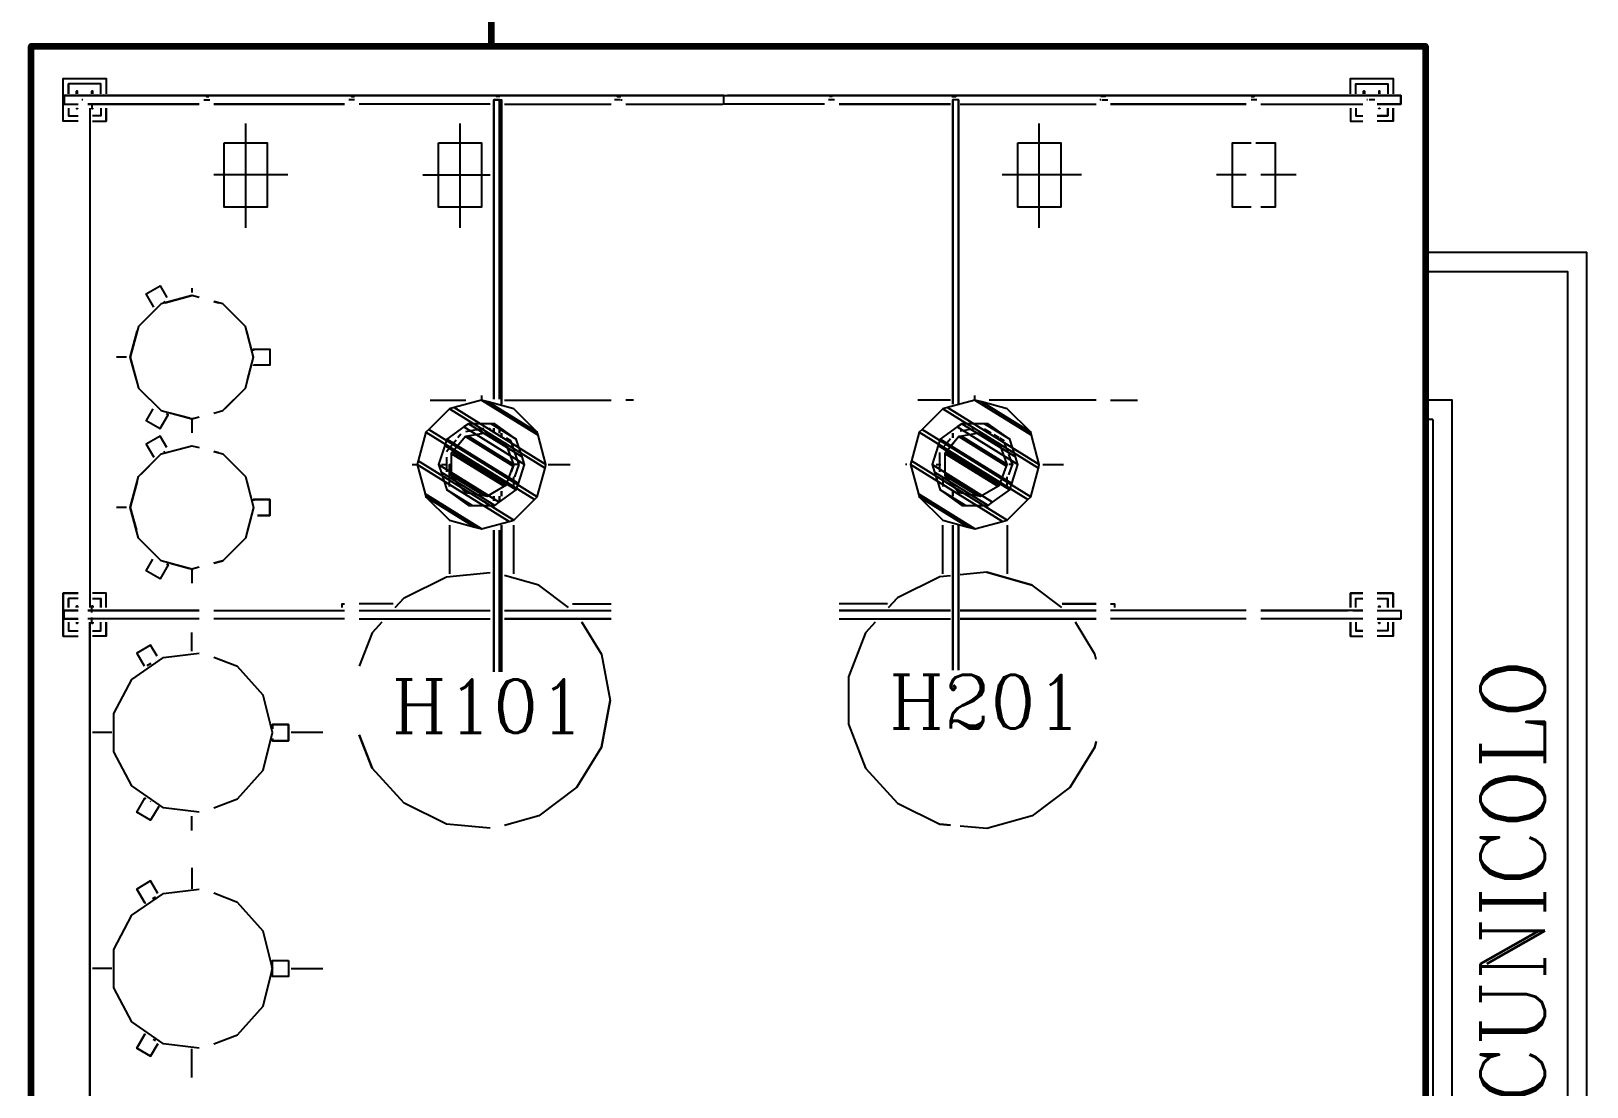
# Model space of a CAD drawing. Extents: x -57244 to 324435, y 15553 to 159369.
# Drawn here: x 31522 to 46027, y 99695 to 109538 of the extents above; entities that cross this region are included whole.
import ezdxf

# ---------------------------------------------------------------- set-up
doc = ezdxf.new("R2010")
doc.units = 0
doc.header["$LTSCALE"] = 2000
doc.header["$MEASUREMENT"] = 0
doc.linetypes.add('DASHDOT', pattern=[1, 0.5, -0.25, 0, -0.25])
doc.linetypes.add('DASHED', pattern=[0.75, 0.5, -0.25])
doc.layers.add('AREE PDL', color=7, linetype='CONTINUOUS', lineweight=100)
doc.layers.add('BASE', color=253, linetype='CONTINUOUS')
doc.styles.add('ROMANC', font='ROMANC', dxfattribs={"height": 0.2})

msp = doc.modelspace()

# ---------------------------------------------------------------- linework, layer by layer
at = {"layer": 'AREE PDL'}
msp.add_line((35816, 109398), (35816, 111065), dxfattribs=at)
msp.add_lwpolyline([(31522, 89198), (31522, 109398), (44522, 109398), (44522, 89198)], close=True, dxfattribs=at)
at = {"layer": 'BASE', "linetype": 'Continuous'}
for p, q in [((31832, 108938), (37971, 108938)), ((31832, 108938), (31832, 108858)), ((31872, 108955), (31872, 109048)), ((31946, 108955), (31946, 108978)), ((31946, 108978), (31955, 108978)), ((31955, 108955), (31955, 108978)), ((32098, 108978), (32089, 108978)), ((32089, 108955), (32089, 108978)), ((32098, 108955), (32098, 108978)), ((33159, 108938), (33180, 108938)), ((33159, 108938), (33159, 108930)), ((34536, 108938), (34510, 108938)), ((34510, 108930), (34510, 108938)), ((35860, 108938), (35892, 108938)), ((35860, 108930), (35860, 108938)), ((36985, 108938), (37022, 108938)), ((36985, 108938), (36985, 108930)), ((37982, 108858), (37982, 108938)), ((44292, 108938), (38016, 108938)), ((38965, 108938), (38987, 108938)), ((38987, 108930), (38987, 108938)), ((40145, 108938), (40140, 108938)), ((40145, 108930), (40145, 108938)), ((41535, 108938), (41496, 108938)), ((41535, 108930), (41535, 108938)), ((42924, 108938), (42897, 108938)), ((42924, 108938), (42924, 108930)), ((43946, 108955), (43946, 108978)), ((43955, 108978), (43946, 108978)), ((43955, 108955), (43955, 108978)), ((44089, 108978), (44098, 108978)), ((44089, 108978), (44089, 108955)), ((44098, 108955), (44098, 108978)), ((44292, 108858), (44292, 108938)), ((31832, 108858), (31960, 108858)), ((31872, 108819), (31872, 108748)), ((31946, 108819), (31946, 108818)), ((31946, 108818), (31955, 108818)), ((31955, 108819), (31955, 108818)), ((32005, 108898), (31996, 108898)), ((32050, 108898), (32050, 108898)), ((32050, 108858), (33090, 108858)), ((33090, 108858), (32050, 108858)), ((32069, 108898), (32070, 108898)), ((32070, 108819), (32070, 104164)), ((32070, 108819), (32070, 104164)), ((32089, 108818), (32089, 108819)), ((32089, 108818), (32098, 108818)), ((32098, 108818), (32098, 108819)), ((32222, 108819), (32222, 108698)), ((33134, 108898), (33188, 108898)), ((33180, 108930), (33159, 108930)), ((33225, 108858), (34445, 108858)), ((34445, 108858), (33225, 108858)), ((34538, 108898), (34484, 108898)), ((34510, 108930), (34536, 108930)), ((35801, 108858), (34581, 108858)), ((35801, 108858), (34581, 108858)), ((35888, 108898), (35835, 108898)), ((35835, 108898), (35835, 106107)), ((35892, 108930), (35860, 108930)), ((35888, 106107), (35888, 108898)), ((35892, 108898), (35908, 108898)), ((35908, 106062), (35908, 108898)), ((35937, 108858), (36931, 108858)), ((35937, 108858), (36931, 108858)), ((37013, 108898), (36960, 108898)), ((36985, 108930), (37022, 108930)), ((37022, 108898), (37033, 108898)), ((37067, 108858), (37971, 108858)), ((37067, 108858), (37971, 108858)), ((38920, 108858), (38016, 108858)), ((39012, 108898), (38958, 108898)), ((38987, 108930), (38965, 108930)), ((40095, 108858), (39055, 108858)), ((39055, 108858), (40095, 108858)), ((40145, 108930), (40106, 108930)), ((40170, 108898), (40116, 108898)), ((40116, 106062), (40116, 108898)), ((40170, 108898), (40170, 106062)), ((40185, 108858), (41451, 108858)), ((40185, 108858), (41451, 108858)), ((41496, 108898), (41486, 108898)), ((41535, 108930), (41496, 108930)), ((41506, 108898), (41560, 108898)), ((42852, 108858), (41586, 108858)), ((41586, 108858), (42852, 108858)), ((42950, 108898), (42896, 108898)), ((42897, 108930), (42924, 108930)), ((42987, 108858), (43937, 108858)), ((42987, 108858), (43937, 108858)), ((43822, 108819), (43822, 108698)), ((43982, 108898), (43976, 108898)), ((44049, 108898), (43996, 108898)), ((44072, 108858), (44292, 108858)), ((44089, 108819), (44089, 108818)), ((44098, 108818), (44089, 108818)), ((44098, 108819), (44098, 108818)), ((44222, 108698), (44222, 108819)), ((43872, 108748), (43937, 108748)), ((44524, 107478), (46027, 107478)), ((46027, 90002), (46027, 107478)), ((32773, 107006), (33022, 107073)), ((32547, 106808), (32705, 106966)), ((32761, 107011), (32773, 107018)), ((33225, 107019), (33270, 107006)), ((33520, 106785), (33340, 106966)), ((32735, 106000), (32524, 106210)), ((33520, 106210), (33327, 106017)), ((32999, 105929), (32818, 105978)), ((33022, 105923), (33009, 105926)), ((33225, 105977), (33310, 106000)), ((44592, 105918), (44524, 105918)), ((44592, 105918), (44592, 84645)), ((35835, 105836), (35835, 105791)), ((35835, 105791), (35835, 105836)), ((35888, 105836), (35888, 105791)), ((35888, 105791), (35888, 105836)), ((35908, 105746), (35908, 105791)), ((35908, 105791), (35908, 105746)), ((40116, 105791), (40116, 105746)), ((40116, 105746), (40116, 105791)), ((40552, 105691), (40374, 105793)), ((32760, 105610), (32773, 105618)), ((32773, 105606), (33022, 105673)), ((33270, 105606), (33225, 105619)), ((32547, 105408), (32704, 105565)), ((32683, 105566), (32681, 105565)), ((33341, 105565), (33520, 105385)), ((36022, 105498), (35997, 105429)), ((36022, 105294), (36022, 105384)), ((40022, 105384), (40022, 105294)), ((40622, 105294), (40622, 105384)), ((35835, 105203), (35835, 105158)), ((35835, 105158), (35835, 105203)), ((35888, 105203), (35888, 105158)), ((35888, 105158), (35888, 105203)), ((35908, 105203), (35908, 105249)), ((35908, 105249), (35908, 105203)), ((40116, 105203), (40116, 105249)), ((40116, 105249), (40116, 105203)), ((35422, 104932), (35422, 104480)), ((35835, 103564), (35835, 104887)), ((35835, 104887), (35835, 103564)), ((35888, 103564), (35888, 104887)), ((35888, 103564), (35888, 104887)), ((35908, 104932), (35908, 103564)), ((35908, 103564), (35908, 104932)), ((36022, 104480), (36022, 104932)), ((40022, 104480), (40022, 104932)), ((40116, 104932), (40116, 103582)), ((40116, 103582), (40116, 104932)), ((40170, 104932), (40170, 103582)), ((40170, 103582), (40170, 104932)), ((40622, 104932), (40622, 104480)), ((32524, 104810), (32735, 104600)), ((33326, 104616), (33520, 104810)), ((33225, 104577), (33310, 104600)), ((32786, 104571), (32800, 104562)), ((32818, 104578), (32999, 104529)), ((33013, 104525), (33022, 104523)), ((35394, 104452), (35801, 104490)), ((40433, 104493), (40857, 104372)), ((31872, 104164), (31872, 104248)), ((31946, 104164), (31946, 104178)), ((31955, 104178), (31946, 104178)), ((31955, 104178), (31955, 104164)), ((32098, 104178), (32089, 104178)), ((32089, 104164), (32089, 104178)), ((32098, 104178), (32098, 104164)), ((32172, 104164), (32172, 104248)), ((34897, 104198), (34581, 104198)), ((34999, 104255), (34916, 104164)), ((36570, 104198), (36931, 104198)), ((39507, 104198), (39055, 104198)), ((39507, 104198), (39055, 104198)), ((39516, 104164), (39599, 104255)), ((41451, 104198), (41134, 104198)), ((41134, 104198), (41451, 104198)), ((44089, 104178), (44098, 104178)), ((44089, 104164), (44089, 104178)), ((44098, 104164), (44098, 104178)), ((44172, 104164), (44172, 104248)), ((31832, 104058), (31832, 104138)), ((31960, 104138), (31832, 104138)), ((31832, 104058), (31960, 104058)), ((31872, 104028), (31872, 103948)), ((31946, 104028), (31946, 104018)), ((31946, 104018), (31955, 104018)), ((31955, 104028), (31955, 104018)), ((32050, 104138), (33090, 104138)), ((33090, 104138), (32050, 104138)), ((33090, 104058), (32050, 104058)), ((33090, 104058), (32050, 104058)), ((32070, 104028), (32070, 99373)), ((32070, 99373), (32070, 104028)), ((32089, 104018), (32089, 104028)), ((32089, 104018), (32098, 104018)), ((32098, 104028), (32098, 104018)), ((32172, 103948), (32172, 104028)), ((32222, 103898), (32222, 104028)), ((33225, 104138), (34445, 104138)), ((33225, 104138), (34445, 104138)), ((34445, 104058), (33225, 104058)), ((34445, 104058), (33225, 104058)), ((34581, 104138), (35801, 104138)), ((34581, 104138), (35801, 104138)), ((34581, 104058), (35801, 104058)), ((34581, 104058), (35801, 104058)), ((34792, 104028), (34702, 103930)), ((35937, 104138), (36931, 104138)), ((35937, 104138), (36931, 104138)), ((35937, 104058), (36931, 104058)), ((36931, 104058), (35937, 104058)), ((36841, 103731), (36658, 104028)), ((39055, 104138), (40095, 104138)), ((40095, 104138), (39055, 104138)), ((39055, 104058), (40095, 104058)), ((39055, 104058), (40095, 104058)), ((40185, 104138), (41451, 104138)), ((41451, 104138), (40185, 104138)), ((41451, 104058), (40185, 104058)), ((40185, 104058), (41451, 104058)), ((42852, 104138), (41586, 104138)), ((42852, 104138), (41586, 104138)), ((42852, 104058), (41586, 104058)), ((42852, 104058), (41586, 104058)), ((42987, 104138), (43801, 104138)), ((43937, 104138), (42987, 104138)), ((43801, 104058), (42987, 104058)), ((43937, 104058), (42987, 104058)), ((43822, 103898), (43822, 104028)), ((43846, 104138), (43937, 104138)), ((43937, 104058), (43846, 104058)), ((44072, 104138), (44292, 104138)), ((44072, 104058), (44292, 104058)), ((44089, 104018), (44089, 104028)), ((44089, 104018), (44098, 104018)), ((44098, 104018), (44098, 104028)), ((44222, 103898), (44222, 104028)), ((44292, 104138), (44292, 104058)), ((43937, 103948), (43872, 103948)), ((32507, 103740), (32576, 103621)), ((32638, 103642), (32602, 103621)), ((32683, 103668), (32681, 103667)), ((34581, 102979), (34702, 102666)), ((32638, 102354), (32634, 102356)), ((36257, 102224), (35937, 102133)), ((40095, 102134), (39994, 102144)), ((40433, 102103), (40185, 102126)), ((32582, 101410), (32507, 101540)), ((32655, 101452), (32683, 101468)), ((33768, 100818), (33772, 100798)), ((32660, 100141), (32683, 100128))]:
    msp.add_line(p, q, dxfattribs=at)
at = {"layer": 'BASE', "linetype": 'DASHDOT'}
for p, q in [((33522, 108678), (33522, 107703)), ((35522, 107703), (35522, 108678)), ((40922, 107703), (40922, 108678)), ((33917, 108198), (33225, 108198)), ((35175, 108198), (35801, 108198)), ((41317, 108198), (40575, 108198)), ((42852, 108198), (42575, 108198)), ((43317, 108198), (42987, 108198)), ((33022, 107141), (33022, 107102)), ((32412, 106498), (32320, 106498)), ((35243, 106098), (35575, 106098)), ((35722, 106140), (35722, 106107)), ((35937, 106098), (36931, 106098)), ((37138, 106098), (37067, 106098)), ((40095, 106098), (39791, 106098)), ((40322, 106107), (40322, 106140)), ((41451, 106098), (40456, 106098)), ((41586, 106098), (41837, 106098)), ((33022, 105926), (33022, 105792)), ((35722, 105791), (35722, 105836)), ((35075, 105498), (35123, 105498)), ((35349, 105498), (35395, 105498)), ((36072, 105498), (36027, 105498)), ((36344, 105498), (36549, 105498)), ((39688, 105498), (39675, 105498)), ((39959, 105498), (40005, 105498)), ((40682, 105498), (40637, 105498)), ((40954, 105498), (41149, 105498)), ((32412, 105098), (32320, 105098)), ((33022, 104525), (33022, 104392)), ((33022, 103757), (33022, 103931)), ((32276, 102998), (32095, 102998)), ((34243, 102998), (33948, 102998)), ((33022, 102087), (33022, 102220)), ((33022, 101738), (33022, 101542)), ((32276, 100798), (32095, 100798)), ((33948, 100798), (34243, 100798)), ((33022, 99783), (33022, 100051))]:
    msp.add_line(p, q, dxfattribs=at)
at = {"layer": 'BASE', "linetype": 'DASHED'}
for p, q in [((35530, 105780), (35501, 105746)), ((35575, 105806), (35746, 105836)), ((35794, 105836), (35801, 105832)), ((40321, 105832), (40185, 105808)), ((40473, 105791), (40411, 105826)), ((40547, 105748), (40502, 105774)), ((35395, 105619), (35485, 105727)), ((39994, 105429), (39994, 105610)), ((40025, 105655), (40050, 105685)), ((40095, 105738), (40063, 105700)), ((40632, 105610), (40599, 105700)), ((35394, 105565), (35394, 105429))]:
    msp.add_line(p, q, dxfattribs=at)
at = {"layer": 'BASE', "linetype": 'Continuous'}
for points in [[(32386, 89198), (31522, 89198), (31522, 109398), (44522, 109398), (44522, 89198), (32986, 89198)], [(31522, 89198), (31522, 109398), (44522, 109398), (44522, 89198)], [(31822, 108698), (31822, 109098), (32222, 109098), (32222, 108955)], [(31960, 108698), (31822, 108698), (31822, 109098), (32222, 109098), (32222, 108955)], [(43822, 108955), (43822, 109098), (44222, 109098), (44222, 108955)], [(43822, 108955), (43822, 109098), (44222, 109098), (44222, 108955)], [(37982, 108858), (37982, 108938), (31832, 108938), (31832, 108858), (31960, 108858)], [(32172, 108955), (32172, 109048), (31872, 109048), (31872, 108955)], [(31955, 108955), (31955, 108978), (31946, 108978), (31946, 108955)], [(32098, 108955), (32098, 108978), (32089, 108978), (32089, 108955)], [(33180, 108938), (33159, 108938), (33159, 108930), (33180, 108930)], [(34536, 108938), (34510, 108938), (34510, 108930), (34536, 108930)], [(35892, 108930), (35860, 108930), (35860, 108938), (35892, 108938)], [(37022, 108930), (36985, 108930), (36985, 108938), (37022, 108938)], [(38920, 108858), (37982, 108858), (37982, 108938), (44292, 108938), (44292, 108858), (44072, 108858)], [(38965, 108938), (38987, 108938), (38987, 108930), (38965, 108930)], [(40106, 108930), (40145, 108930), (40145, 108938), (40140, 108938)], [(41496, 108938), (41535, 108938), (41535, 108930), (41496, 108930)], [(42897, 108938), (42924, 108938), (42924, 108930), (42897, 108930)], [(43872, 109048), (44172, 109048), (44172, 108955)], [(43872, 108955), (43872, 109048), (44172, 109048), (44172, 108955)], [(43946, 108955), (43946, 108978), (43955, 108978), (43955, 108955)], [(44098, 108955), (44098, 108978), (44089, 108978), (44089, 108955)], [(31872, 108819), (31872, 108748), (31960, 108748)], [(31946, 108819), (31946, 108818), (31955, 108818), (31955, 108819)], [(32089, 108864), (32089, 108818), (32098, 108818), (32098, 108819)], [(32095, 108698), (32222, 108698), (32222, 108819)], [(32172, 108819), (32172, 108748), (32095, 108748)], [(35835, 106107), (35835, 108898), (35888, 108898), (35888, 106107)], [(35892, 108898), (35908, 108898), (35908, 106062)], [(40170, 106062), (40170, 108898), (40116, 108898), (40116, 106062)], [(43822, 108819), (43822, 108698), (43937, 108698)], [(43872, 108819), (43872, 108748), (43937, 108748)], [(44222, 108819), (44222, 108698), (44072, 108698)], [(44072, 108748), (44172, 108748), (44172, 108819)], [(44172, 108819), (44172, 108748), (44072, 108748)], [(44098, 108819), (44098, 108818), (44089, 108818), (44089, 108819)], [(42897, 107898), (42722, 107898), (42722, 108498), (42897, 108498)], [(42942, 108498), (43122, 108498), (43122, 107898), (42987, 107898)], [(44524, 107298), (45847, 107298), (45847, 90002)], [(44524, 107298), (45847, 107298), (45847, 90002)], [(33090, 107055), (33022, 107073), (32735, 106996), (32524, 106785), (32447, 106498), (32524, 106210), (32735, 106000), (33022, 105923), (33090, 105941)], [(32666, 106966), (32595, 107088), (32725, 107163), (32787, 107056)], [(33225, 105977), (33310, 106000), (33520, 106210), (33597, 106498), (33520, 106785), (33310, 106996), (33225, 107019)], [(32504, 106288), (32447, 106498), (32512, 106740)], [(33541, 106288), (33597, 106498), (33533, 106740)], [(33597, 106559), (33597, 106573), (33747, 106573), (33747, 106423), (33597, 106423), (33597, 106424)], [(33597, 106559), (33597, 106573), (33747, 106573), (33747, 106423), (33597, 106423), (33597, 106424)], [(44772, 90002), (44772, 106098), (44524, 106098)], [(44772, 90002), (44772, 106098), (44524, 106098)], [(32658, 106017), (32595, 105908), (32725, 105833), (32800, 105962), (32784, 105972)], [(32595, 105908), (32725, 105833), (32800, 105962)], [(33009, 105926), (33022, 105923), (33036, 105926)], [(33036, 105926), (33022, 105923), (33009, 105926)], [(32787, 105655), (32725, 105763), (32595, 105688), (32666, 105565)], [(35774, 105793), (35572, 105758), (35440, 105601), (35440, 105520)], [(35760, 105791), (35774, 105793), (35779, 105791)], [(33090, 104541), (33022, 104523), (32735, 104600), (32524, 104810), (32447, 105098), (32524, 105385), (32735, 105596), (33022, 105673), (33090, 105655)], [(33225, 105619), (33310, 105596), (33520, 105385), (33597, 105098), (33520, 104810), (33310, 104600), (33225, 104577)], [(40124, 105700), (40040, 105601), (40040, 105429)], [(35422, 105294), (35422, 105498), (35440, 105498)], [(32512, 105339), (32447, 105098), (32504, 104887)], [(33533, 105339), (33597, 105098), (33541, 104887)], [(33632, 105023), (33747, 105023), (33747, 105173), (33597, 105173), (33597, 105158)], [(33597, 105158), (33597, 105173), (33747, 105173), (33747, 105023), (33632, 105023)], [(32725, 104433), (32595, 104508), (32657, 104616)], [(32786, 104571), (32800, 104562), (32725, 104433), (32595, 104508), (32657, 104616)], [(33032, 104525), (33022, 104523), (33013, 104525)], [(33013, 104525), (33022, 104523), (33032, 104525)], [(34916, 104164), (34999, 104255), (35394, 104452), (35801, 104490)], [(36533, 104164), (36257, 104372), (35937, 104463)], [(36533, 104164), (36257, 104372), (35937, 104463)], [(40095, 104461), (39994, 104452), (39599, 104255), (39516, 104164)], [(41133, 104164), (40857, 104372), (40433, 104493), (40185, 104470)], [(31960, 104298), (31822, 104298), (31822, 103898), (31960, 103898)], [(31822, 103898), (31822, 104298), (31960, 104298)], [(32222, 104164), (32222, 104298), (32095, 104298)], [(32222, 104164), (32222, 104298), (32095, 104298)], [(43937, 104298), (43822, 104298), (43822, 104164)], [(43822, 104164), (43822, 104298), (43937, 104298)], [(44222, 104164), (44222, 104298), (44072, 104298)], [(44072, 104298), (44222, 104298), (44222, 104164)], [(31960, 104248), (31872, 104248), (31872, 104164)], [(31946, 104164), (31946, 104178), (31955, 104178), (31955, 104164)], [(32089, 104119), (32089, 104178), (32098, 104178), (32098, 104164)], [(32095, 104248), (32172, 104248), (32172, 104164)], [(34422, 104164), (34422, 104198), (34445, 104198)], [(41586, 104198), (41622, 104198), (41622, 104164)], [(41586, 104198), (41622, 104198), (41622, 104164)], [(43872, 104164), (43872, 104248), (43937, 104248)], [(44072, 104248), (44172, 104248), (44172, 104164)], [(44089, 104164), (44089, 104178), (44098, 104178), (44098, 104164)], [(31960, 104058), (31832, 104058), (31832, 104138), (31960, 104138)], [(31872, 104028), (31872, 103948), (31960, 103948)], [(31946, 104028), (31946, 104018), (31955, 104018), (31955, 104028)], [(32098, 104028), (32098, 104018), (32089, 104018), (32089, 104073)], [(32222, 104028), (32222, 103898), (32095, 103898)], [(32095, 103948), (32172, 103948), (32172, 104028)], [(34792, 104028), (34702, 103930), (34581, 103617)], [(36658, 104028), (36841, 103731), (36922, 103298), (36841, 102864), (36609, 102489), (36257, 102224), (35937, 102133)], [(39392, 104028), (39302, 103930), (39143, 103518), (39143, 103077), (39302, 102666), (39599, 102340), (39994, 102144), (40095, 102134)], [(39392, 104028), (39302, 103930), (39143, 103518), (39143, 103077), (39302, 102666), (39599, 102340)], [(41451, 103681), (41441, 103731), (41258, 104028)], [(41451, 103681), (41441, 103731), (41258, 104028)], [(43822, 104028), (43822, 103898), (43937, 103898)], [(43872, 104028), (43872, 103948), (43937, 103948)], [(44072, 104138), (44292, 104138), (44292, 104058), (44072, 104058)], [(44222, 104028), (44222, 103898), (44072, 103898)], [(44172, 104028), (44172, 103948), (44072, 103948)], [(44172, 104028), (44172, 103948), (44072, 103948)], [(44089, 104028), (44089, 104018), (44098, 104018), (44098, 104028)], [(33090, 102256), (32756, 102297), (32461, 102501), (32294, 102818), (32294, 103177), (32461, 103495), (32756, 103699), (33090, 103740)], [(32697, 103712), (32637, 103815), (32507, 103740), (32576, 103621)], [(33225, 102296), (33448, 102381), (33686, 102649), (33772, 102998), (33686, 103346), (33448, 103615), (33225, 103700)], [(36609, 102489), (36841, 102864), (36922, 103298)], [(33772, 102944), (33772, 102923), (33922, 102923), (33922, 103073), (33772, 103073), (33772, 103034)], [(33772, 103034), (33772, 103073), (33922, 103073), (33922, 102923), (33772, 102923), (33772, 102944)], [(35801, 102106), (35394, 102144), (34999, 102340), (34702, 102666), (34581, 102979)], [(41451, 102915), (41441, 102864), (41209, 102489), (40857, 102224), (40433, 102103), (40185, 102126)], [(41209, 102489), (41441, 102864), (41451, 102915)], [(32712, 102311), (32637, 102181), (32507, 102256), (32582, 102386), (32592, 102380)], [(33090, 100056), (32756, 100097), (32461, 100301), (32294, 100618), (32294, 100977), (32461, 101295), (32756, 101499), (33090, 101540)], [(32705, 101497), (32637, 101615), (32507, 101540), (32582, 101410), (32592, 101416)], [(33225, 100096), (33448, 100181), (33686, 100449), (33772, 100798), (33686, 101146), (33448, 101415), (33225, 101500)], [(33768, 100778), (33772, 100798), (33768, 100818)], [(32704, 100096), (32637, 99981), (32507, 100056), (32582, 100186)], [(32592, 100180), (32582, 100186), (32507, 100056), (32637, 99981), (32704, 100096)]]:
    msp.add_lwpolyline(points, dxfattribs=at)
for points in [[(33322, 108498), (33722, 108498), (33722, 107898), (33322, 107898)], [(35322, 108498), (35722, 108498), (35722, 107898), (35322, 107898)], [(40722, 108498), (41122, 108498), (41122, 107898), (40722, 107898)], [(33922, 100873), (33922, 100723), (33772, 100723), (33772, 100873)]]:
    msp.add_lwpolyline(points, close=True, dxfattribs=at)
at = {"layer": 'BASE', "linetype": 'DASHED'}
for points in [[(35951, 105746), (35991, 105723), (36027, 105622)], [(40551, 105746), (40591, 105723), (40592, 105719)], [(36031, 105384), (36072, 105498), (36032, 105610)], [(40637, 105401), (40672, 105498), (40637, 105594)]]:
    msp.add_lwpolyline(points, dxfattribs=at)

# ---------------------------------------------------------------- texts
at = {"layer": 'BASE', "linetype": 'Continuous', "style": 'ROMANC'}
msp.add_text('TUBAZIONI ACQUA IN CUNICOLO', height=598, rotation=90, dxfattribs=at).set_placement((45635, 90284))
for s, p in [('H101', (34883, 102995)), ('H201', (39519, 103037))]:
    msp.add_text(s, height=500, dxfattribs=at).set_placement(p)

# ---------------------------------------------------------------- meshes
at = {"layer": 'BASE', "linetype": 'Continuous'}
mesh = msp.add_polyface(dxfattribs=at)
corners = [(35422, 104978), (35659, 104915), (35203, 105198), (35722, 104898), (35196, 105225), (35722, 104898), (35122, 105498), (35979, 104967), (35131, 105531), (36022, 104978), (35203, 105798), (36215, 105171), (35230, 105825), (36242, 105198), (35422, 106018), (36314, 105465), (35466, 106029), (36322, 105498), (35722, 106098), (36249, 105771), (35785, 106081), (36242, 105798), (36022, 106018)]
mesh.append_faces([[corners[k] for k in face] for face in [(0, 0, 1, 2), (2, 1, 3, 4), (4, 5, 7, 6), (6, 7, 9, 8), (8, 9, 11, 10), (10, 11, 13, 12), (12, 13, 15, 14), (14, 15, 17, 16), (16, 17, 19, 18), (18, 19, 21, 20), (20, 21, 22, 22)]], dxfattribs={"vtx0": -1, "vtx2": -1})
mesh = msp.add_polyface(dxfattribs=at)
corners = [(40022, 104978), (39803, 105198), (40259, 104915), (39796, 105225), (40322, 104898), (39722, 105498), (40579, 104967), (39731, 105531), (40622, 104978), (39803, 105798), (40815, 105171), (39830, 105825), (40842, 105198), (40022, 106018), (40914, 105465), (40066, 106029), (40922, 105498), (40322, 106098), (40849, 105771), (40322, 106098), (40842, 105798), (40385, 106081), (40622, 106018)]
mesh.append_faces([[corners[k] for k in face] for face in [(0, 0, 2, 1), (1, 2, 4, 3), (3, 4, 6, 5), (5, 6, 8, 7), (7, 8, 10, 9), (9, 10, 12, 11), (11, 12, 14, 13), (13, 14, 16, 15), (15, 16, 18, 17), (19, 18, 20, 21), (21, 20, 22, 22)]], dxfattribs={"vtx0": -1, "vtx2": -1})
mesh = msp.add_polyface(dxfattribs=at)
corners = [(35599, 105117), (35599, 105117), (35399, 105263), (35633, 105117), (35345, 105428), (35846, 105117), (35322, 105498), (35887, 105148), (35380, 105676), (36046, 105263), (35399, 105733), (36065, 105320), (35557, 105848), (36122, 105498), (35599, 105878), (36100, 105568), (35812, 105878), (36046, 105733), (35846, 105878)]
mesh.append_faces([[corners[k] for k in face] for face in [(0, 1, 3, 2), (2, 3, 5, 4), (4, 5, 7, 6), (6, 7, 9, 8), (8, 9, 11, 10), (10, 11, 13, 12), (12, 13, 15, 14), (14, 15, 17, 16), (16, 17, 18, 18)]], dxfattribs={"vtx0": -1, "vtx2": -1})
mesh = msp.add_polyface(dxfattribs=at)
corners = [(35572, 105238), (35440, 105395), (35742, 105208), (35440, 105410), (35774, 105202), (35440, 105601), (35934, 105295), (35952, 105305), (35453, 105615), (35952, 105305), (36017, 105482), (35572, 105758), (36022, 105498), (35596, 105762), (35956, 105681), (35774, 105793), (35952, 105691)]
mesh.append_faces([[corners[k] for k in face] for face in [(0, 0, 2, 1), (1, 2, 4, 3), (3, 4, 6, 5), (5, 6, 9, 8), (8, 7, 10, 11), (11, 10, 12, 13), (13, 12, 14, 15), (15, 14, 16, 16)]], dxfattribs={"vtx0": -1, "vtx2": -1})
mesh = msp.add_polyface(dxfattribs=at)
corners = [(35572, 105238), (35572, 105238), (35440, 105395), (35742, 105208), (35440, 105410), (35774, 105202), (35440, 105601), (35934, 105295), (35453, 105615), (35952, 105305), (35572, 105758), (36017, 105482), (35596, 105762), (36022, 105498), (35774, 105793), (35956, 105681), (35952, 105691)]
mesh.append_faces([[corners[k] for k in face] for face in [(0, 1, 3, 2), (2, 3, 5, 4), (4, 5, 7, 6), (6, 7, 9, 8), (8, 9, 11, 10), (10, 11, 13, 12), (12, 13, 15, 14), (14, 15, 16, 16)]], dxfattribs={"vtx0": -1, "vtx2": -1})
mesh = msp.add_polyface(dxfattribs=at)
corners = [(40199, 105117), (39999, 105263), (40233, 105117), (39945, 105428), (40446, 105117), (39922, 105498), (40487, 105148), (39980, 105676), (40646, 105263), (39999, 105733), (40665, 105320), (40157, 105848), (40722, 105498), (40199, 105878), (40700, 105568), (40199, 105878), (40646, 105733), (40412, 105878), (40446, 105878)]
mesh.append_faces([[corners[k] for k in face] for face in [(0, 0, 2, 1), (1, 2, 4, 3), (3, 4, 6, 5), (5, 6, 8, 7), (7, 8, 10, 9), (9, 10, 12, 11), (11, 12, 14, 13), (15, 14, 16, 17), (17, 16, 18, 18)]], dxfattribs={"vtx0": -1, "vtx2": -1})
mesh = msp.add_polyface(dxfattribs=at)
corners = [(40172, 105238), (40342, 105208), (40040, 105395), (40374, 105202), (40040, 105410), (40534, 105295), (40040, 105601), (40552, 105305), (40053, 105615), (40172, 105758), (40617, 105482), (40172, 105758), (40196, 105762), (40622, 105498), (40374, 105793), (40556, 105681), (40552, 105691)]
mesh.append_faces([[corners[k] for k in face] for face in [(0, 0, 1, 2), (2, 1, 3, 4), (4, 3, 5, 6), (6, 5, 7, 8), (8, 7, 10, 11), (9, 10, 13, 12), (12, 13, 15, 14), (14, 15, 16, 16)]], dxfattribs={"vtx0": -1, "vtx2": -1})
mesh = msp.add_polyface(dxfattribs=at)
corners = [(40172, 105238), (40172, 105238), (40040, 105395), (40342, 105208), (40040, 105410), (40374, 105202), (40040, 105601), (40534, 105295), (40053, 105615), (40552, 105305), (40172, 105758), (40617, 105482), (40196, 105762), (40622, 105498), (40374, 105793), (40556, 105681), (40552, 105691)]
mesh.append_faces([[corners[k] for k in face] for face in [(0, 1, 3, 2), (2, 3, 5, 4), (4, 5, 7, 6), (6, 7, 9, 8), (8, 9, 11, 10), (10, 11, 13, 12), (12, 13, 15, 14), (14, 15, 16, 16)]], dxfattribs={"vtx0": -1, "vtx2": -1})

doc.saveas('drawing.dxf')
